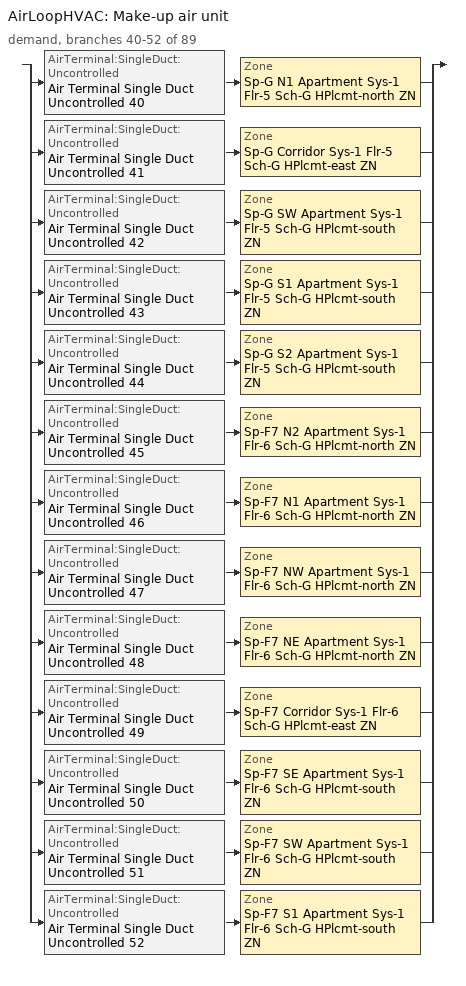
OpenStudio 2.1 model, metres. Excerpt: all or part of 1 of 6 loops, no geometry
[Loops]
AirLoopHVAC 'Make-up air unit'
 demand, branches 40-52 of 89: split
  | AirTerminal:SingleDuct:Uncontrolled 'Air Terminal Single Duct Uncontrolled 40' > Zone 'Sp-G N1 Apartment Sys-1 Flr-5 Sch-G HPlcmt-north ZN'
  | AirTerminal:SingleDuct:Uncontrolled 'Air Terminal Single Duct Uncontrolled 41' > Zone 'Sp-G Corridor Sys-1 Flr-5 Sch-G HPlcmt-east ZN'
  | AirTerminal:SingleDuct:Uncontrolled 'Air Terminal Single Duct Uncontrolled 42' > Zone 'Sp-G SW Apartment Sys-1 Flr-5 Sch-G HPlcmt-south ZN'
  | AirTerminal:SingleDuct:Uncontrolled 'Air Terminal Single Duct Uncontrolled 43' > Zone 'Sp-G S1 Apartment Sys-1 Flr-5 Sch-G HPlcmt-south ZN'
  | AirTerminal:SingleDuct:Uncontrolled 'Air Terminal Single Duct Uncontrolled 44' > Zone 'Sp-G S2 Apartment Sys-1 Flr-5 Sch-G HPlcmt-south ZN'
  | AirTerminal:SingleDuct:Uncontrolled 'Air Terminal Single Duct Uncontrolled 45' > Zone 'Sp-F7 N2 Apartment Sys-1 Flr-6 Sch-G HPlcmt-north ZN'
  | AirTerminal:SingleDuct:Uncontrolled 'Air Terminal Single Duct Uncontrolled 46' > Zone 'Sp-F7 N1 Apartment Sys-1 Flr-6 Sch-G HPlcmt-north ZN'
  | AirTerminal:SingleDuct:Uncontrolled 'Air Terminal Single Duct Uncontrolled 47' > Zone 'Sp-F7 NW Apartment Sys-1 Flr-6 Sch-G HPlcmt-north ZN'
  | AirTerminal:SingleDuct:Uncontrolled 'Air Terminal Single Duct Uncontrolled 48' > Zone 'Sp-F7 NE Apartment Sys-1 Flr-6 Sch-G HPlcmt-north ZN'
  | AirTerminal:SingleDuct:Uncontrolled 'Air Terminal Single Duct Uncontrolled 49' > Zone 'Sp-F7 Corridor Sys-1 Flr-6 Sch-G HPlcmt-east ZN'
  | AirTerminal:SingleDuct:Uncontrolled 'Air Terminal Single Duct Uncontrolled 50' > Zone 'Sp-F7 SE Apartment Sys-1 Flr-6 Sch-G HPlcmt-south ZN'
  | AirTerminal:SingleDuct:Uncontrolled 'Air Terminal Single Duct Uncontrolled 51' > Zone 'Sp-F7 SW Apartment Sys-1 Flr-6 Sch-G HPlcmt-south ZN'
  | AirTerminal:SingleDuct:Uncontrolled 'Air Terminal Single Duct Uncontrolled 52' > Zone 'Sp-F7 S1 Apartment Sys-1 Flr-6 Sch-G HPlcmt-south ZN'
[Sizing:Zone] Zone Cooling Design Supply Air Temperature Input Method=SupplyAirTemperature; Zone Cooling Design Supply Air Temperature {C}=13; Zone Cooling Design Supply Air Temperature Difference {deltaC}=11.11; Zone Heating Design Supply Air Temperature Input Method=SupplyAirTemperature; Zone Heating Design Supply Air Temperature {C}=43; Zone Heating Design Supply Air Temperature Difference {deltaC}=11.11; Zone Cooling Design Supply Air Humidity Ratio {kg-H2O/kg-air}=0.0085; Zone Heating Design Supply Air Humidity Ratio {kg-H2O/kg-air}=0.008; Zone Heating Sizing Factor=1.3; Zone Cooling Sizing Factor=1.1; Cooling Design Air Flow Method=DesignDay; Heating Design Air Flow Method=DesignDay; Account for Dedicated Outdoor Air System=No; Dedicated Outdoor Air System Control Strategy=NeutralSupplyAir; Dedicated Outdoor Air Low Setpoint Temperature for Design {C}=autosize; Dedicated Outdoor Air High Setpoint Temperature for Design {C}=autosize
Sp-G N1 Apartment Sys-1 Flr-5 Sch-G HPlcmt-north ZN; Sp-G Corridor Sys-1 Flr-5 Sch-G HPlcmt-east ZN; Sp-G SW Apartment Sys-1 Flr-5 Sch-G HPlcmt-south ZN; Sp-G S1 Apartment Sys-1 Flr-5 Sch-G HPlcmt-south ZN; Sp-G S2 Apartment Sys-1 Flr-5 Sch-G HPlcmt-south ZN; Sp-F7 N2 Apartment Sys-1 Flr-6 Sch-G HPlcmt-north ZN; Sp-F7 N1 Apartment Sys-1 Flr-6 Sch-G HPlcmt-north ZN; Sp-F7 NW Apartment Sys-1 Flr-6 Sch-G HPlcmt-north ZN; Sp-F7 NE Apartment Sys-1 Flr-6 Sch-G HPlcmt-north ZN; Sp-F7 Corridor Sys-1 Flr-6 Sch-G HPlcmt-east ZN; Sp-F7 SE Apartment Sys-1 Flr-6 Sch-G HPlcmt-south ZN; Sp-F7 SW Apartment Sys-1 Flr-6 Sch-G HPlcmt-south ZN; Sp-F7 S1 Apartment Sys-1 Flr-6 Sch-G HPlcmt-south ZN
[Zone equipment]
Sp-G N1 Apartment Sys-1 Flr-5 Sch-G HPlcmt-north ZN: Sp-G N1 Apartment Sys-1 Flr-5 Sch-G HPlcmt-north ZN PTAC, Zone HVAC Baseboard Convective Water 40, Air Terminal Single Duct Uncontrolled 40
Sp-G Corridor Sys-1 Flr-5 Sch-G HPlcmt-east ZN: Sp-G Corridor Sys-1 Flr-5 Sch-G HPlcmt-east ZN PTAC, Zone HVAC Baseboard Convective Water 41, Air Terminal Single Duct Uncontrolled 41
Sp-G SW Apartment Sys-1 Flr-5 Sch-G HPlcmt-south ZN: Sp-G SW Apartment Sys-1 Flr-5 Sch-G HPlcmt-south ZN PTAC, Zone HVAC Baseboard Convective Water 42, Air Terminal Single Duct Uncontrolled 42
Sp-G S1 Apartment Sys-1 Flr-5 Sch-G HPlcmt-south ZN: Sp-G S1 Apartment Sys-1 Flr-5 Sch-G HPlcmt-south ZN PTAC, Zone HVAC Baseboard Convective Water 43, Air Terminal Single Duct Uncontrolled 43
Sp-G S2 Apartment Sys-1 Flr-5 Sch-G HPlcmt-south ZN: Sp-G S2 Apartment Sys-1 Flr-5 Sch-G HPlcmt-south ZN PTAC, Zone HVAC Baseboard Convective Water 44, Air Terminal Single Duct Uncontrolled 44
Sp-F7 N2 Apartment Sys-1 Flr-6 Sch-G HPlcmt-north ZN: Sp-F7 N2 Apartment Sys-1 Flr-6 Sch-G HPlcmt-north ZN PTAC, Zone HVAC Baseboard Convective Water 45, Air Terminal Single Duct Uncontrolled 45
Sp-F7 N1 Apartment Sys-1 Flr-6 Sch-G HPlcmt-north ZN: Sp-F7 N1 Apartment Sys-1 Flr-6 Sch-G HPlcmt-north ZN PTAC, Zone HVAC Baseboard Convective Water 46, Air Terminal Single Duct Uncontrolled 46
Sp-F7 NW Apartment Sys-1 Flr-6 Sch-G HPlcmt-north ZN: Sp-F7 NW Apartment Sys-1 Flr-6 Sch-G HPlcmt-north ZN PTAC, Zone HVAC Baseboard Convective Water 47, Air Terminal Single Duct Uncontrolled 47
Sp-F7 NE Apartment Sys-1 Flr-6 Sch-G HPlcmt-north ZN: Sp-F7 NE Apartment Sys-1 Flr-6 Sch-G HPlcmt-north ZN PTAC, Zone HVAC Baseboard Convective Water 48, Air Terminal Single Duct Uncontrolled 48
Sp-F7 Corridor Sys-1 Flr-6 Sch-G HPlcmt-east ZN: Sp-F7 Corridor Sys-1 Flr-6 Sch-G HPlcmt-east ZN PTAC, Zone HVAC Baseboard Convective Water 49, Air Terminal Single Duct Uncontrolled 49
Sp-F7 SE Apartment Sys-1 Flr-6 Sch-G HPlcmt-south ZN: Sp-F7 SE Apartment Sys-1 Flr-6 Sch-G HPlcmt-south ZN PTAC, Zone HVAC Baseboard Convective Water 50, Air Terminal Single Duct Uncontrolled 50
Sp-F7 SW Apartment Sys-1 Flr-6 Sch-G HPlcmt-south ZN: Sp-F7 SW Apartment Sys-1 Flr-6 Sch-G HPlcmt-south ZN PTAC, Zone HVAC Baseboard Convective Water 51, Air Terminal Single Duct Uncontrolled 51
Sp-F7 S1 Apartment Sys-1 Flr-6 Sch-G HPlcmt-south ZN: Sp-F7 S1 Apartment Sys-1 Flr-6 Sch-G HPlcmt-south ZN PTAC, Zone HVAC Baseboard Convective Water 52, Air Terminal Single Duct Uncontrolled 52
[Fan:ConstantVolume] Availability Schedule=Always On Discrete; Fan Efficiency=0.39975; Pressure Rise {Pa}=640; Maximum Flow Rate {m3/s}=AutoSize; Motor Efficiency=0.615
Fan Constant Volume 41; Fan Constant Volume 42; Fan Constant Volume 43; Fan Constant Volume 44; Fan Constant Volume 45; Fan Constant Volume 46; Fan Constant Volume 47; Fan Constant Volume 48; Fan Constant Volume 49; Fan Constant Volume 50; Fan Constant Volume 51; Fan Constant Volume 52; Fan Constant Volume 53
[Coil:Cooling:DX:SingleSpeed] Availability Schedule=Always On Discrete; Rated Total Cooling Capacity {W}=autosize; Rated Sensible Heat Ratio=autosize; Rated Air Flow Rate {m3/s}=autosize; Rated Evaporator Fan Power Per Volume Flow Rate {W/(m3/s)}=773.3; Condenser Type=AirCooled; Evaporative Condenser Effectiveness=0; Evaporative Condenser Air Flow Rate {m3/s}=Autosize; Evaporative Condenser Pump Rated Power Consumption {W}=Autosize; Crankcase Heater Capacity {W}=0; Maximum Outdoor Dry-Bulb Temperature for Crankcase Heater Operation {C}=0; Basin Heater Capacity {W/K}=0; Basin Heater Setpoint Temperature {C}=10
Name | Rated COP {W/W} | Total Cooling Capacity Function of Temperature Curve | Total Cooling Capacity Function of Flow Fraction Curve | Energy Input Ratio Function of Temperature Curve | Energy Input Ratio Function of Flow Fraction Curve | Part Load Fraction Correlation Curve
Coil Cooling DX Single Speed 41 4kBtu/hr 11.0EER | 3.72472 | DXCOOL-NECB2011-REF-CAPFT 35 | DXCOOL-NECB2011-REF-CAPFFLOW 35 | DXCOOL-NECB2011-REF-COOLEIRFT 35 | DXCOOL-NECB2011-REF-COOLEIRFFLOW 35 | DXCOOL-NECB2011-REF-COOLPLFFPLR 35
Coil Cooling DX Single Speed 42 5kBtu/hr 11.0EER | 3.72574 | DXCOOL-NECB2011-REF-CAPFT 36 | DXCOOL-NECB2011-REF-CAPFFLOW 36 | DXCOOL-NECB2011-REF-COOLEIRFT 36 | DXCOOL-NECB2011-REF-COOLEIRFFLOW 36 | DXCOOL-NECB2011-REF-COOLPLFFPLR 36
Coil Cooling DX Single Speed 43 11kBtu/hr 10.1EER | 3.43923 | DXCOOL-NECB2011-REF-CAPFT 37 | DXCOOL-NECB2011-REF-CAPFFLOW 37 | DXCOOL-NECB2011-REF-COOLEIRFT 37 | DXCOOL-NECB2011-REF-COOLEIRFFLOW 37 | DXCOOL-NECB2011-REF-COOLPLFFPLR 37
Coil Cooling DX Single Speed 44 8kBtu/hr 10.8EER | 3.65768 | DXCOOL-NECB2011-REF-CAPFT 38 | DXCOOL-NECB2011-REF-CAPFFLOW 38 | DXCOOL-NECB2011-REF-COOLEIRFT 38 | DXCOOL-NECB2011-REF-COOLEIRFFLOW 38 | DXCOOL-NECB2011-REF-COOLPLFFPLR 38
Coil Cooling DX Single Speed 45 8kBtu/hr 10.8EER | 3.64161 | DXCOOL-NECB2011-REF-CAPFT 39 | DXCOOL-NECB2011-REF-CAPFFLOW 39 | DXCOOL-NECB2011-REF-COOLEIRFT 39 | DXCOOL-NECB2011-REF-COOLEIRFFLOW 39 | DXCOOL-NECB2011-REF-COOLPLFFPLR 39
Coil Cooling DX Single Speed 46 5kBtu/hr 11.0EER | 3.72555 | DXCOOL-NECB2011-REF-CAPFT 40 | DXCOOL-NECB2011-REF-CAPFFLOW 40 | DXCOOL-NECB2011-REF-COOLEIRFT 40 | DXCOOL-NECB2011-REF-COOLEIRFFLOW 40 | DXCOOL-NECB2011-REF-COOLPLFFPLR 40
Coil Cooling DX Single Speed 47 5kBtu/hr 11.0EER | 3.72553 | DXCOOL-NECB2011-REF-CAPFT 41 | DXCOOL-NECB2011-REF-CAPFFLOW 41 | DXCOOL-NECB2011-REF-COOLEIRFT 41 | DXCOOL-NECB2011-REF-COOLEIRFFLOW 41 | DXCOOL-NECB2011-REF-COOLPLFFPLR 41
Coil Cooling DX Single Speed 48 8kBtu/hr 10.8EER | 3.66007 | DXCOOL-NECB2011-REF-CAPFT 42 | DXCOOL-NECB2011-REF-CAPFFLOW 42 | DXCOOL-NECB2011-REF-COOLEIRFT 42 | DXCOOL-NECB2011-REF-COOLEIRFFLOW 42 | DXCOOL-NECB2011-REF-COOLPLFFPLR 42
Coil Cooling DX Single Speed 49 7kBtu/hr 10.9EER | 3.69522 | DXCOOL-NECB2011-REF-CAPFT 43 | DXCOOL-NECB2011-REF-CAPFFLOW 43 | DXCOOL-NECB2011-REF-COOLEIRFT 43 | DXCOOL-NECB2011-REF-COOLEIRFFLOW 43 | DXCOOL-NECB2011-REF-COOLPLFFPLR 43
Coil Cooling DX Single Speed 50 5kBtu/hr 11.0EER | 3.72516 | DXCOOL-NECB2011-REF-CAPFT 45 | DXCOOL-NECB2011-REF-CAPFFLOW 45 | DXCOOL-NECB2011-REF-COOLEIRFT 45 | DXCOOL-NECB2011-REF-COOLEIRFFLOW 45 | DXCOOL-NECB2011-REF-COOLPLFFPLR 45
Coil Cooling DX Single Speed 51 10kBtu/hr 10.4EER | 3.52632 | DXCOOL-NECB2011-REF-CAPFT 46 | DXCOOL-NECB2011-REF-CAPFFLOW 46 | DXCOOL-NECB2011-REF-COOLEIRFT 46 | DXCOOL-NECB2011-REF-COOLEIRFFLOW 46 | DXCOOL-NECB2011-REF-COOLPLFFPLR 46
Coil Cooling DX Single Speed 52 11kBtu/hr 10.2EER | 3.46324 | DXCOOL-NECB2011-REF-CAPFT 47 | DXCOOL-NECB2011-REF-CAPFFLOW 47 | DXCOOL-NECB2011-REF-COOLEIRFT 47 | DXCOOL-NECB2011-REF-COOLEIRFFLOW 47 | DXCOOL-NECB2011-REF-COOLPLFFPLR 47
Coil Cooling DX Single Speed 53 8kBtu/hr 10.9EER | 3.69022 | DXCOOL-NECB2011-REF-CAPFT 48 | DXCOOL-NECB2011-REF-CAPFFLOW 48 | DXCOOL-NECB2011-REF-COOLEIRFT 48 | DXCOOL-NECB2011-REF-COOLEIRFFLOW 48 | DXCOOL-NECB2011-REF-COOLPLFFPLR 48
[Coil:Heating:Electric] Availability Schedule=ON_OFF_ALWAYS_OFF
Coil Heating Electric 40; Coil Heating Electric 41; Coil Heating Electric 42; Coil Heating Electric 43; Coil Heating Electric 44; Coil Heating Electric 45; Coil Heating Electric 46; Coil Heating Electric 47; Coil Heating Electric 48; Coil Heating Electric 49; Coil Heating Electric 50; Coil Heating Electric 51; Coil Heating Electric 52
[ZoneHVAC:PackagedTerminalAirConditioner] Availability Schedule=Always On Discrete; Supply Air Flow Rate During Cooling Operation {m3/s}=Autosize; Supply Air Flow Rate During Heating Operation {m3/s}=Autosize; Supply Air Flow Rate When No Cooling or Heating is Needed {m3/s}=Autosize; Outdoor Air Flow Rate During Cooling Operation {m3/s}=Autosize; Outdoor Air Flow Rate During Heating Operation {m3/s}=Autosize; Outdoor Air Flow Rate When No Cooling or Heating is Needed {m3/s}=Autosize; Fan Placement=DrawThrough
Name | Supply Air Fan | Heating Coil | Cooling Coil
Sp-G N1 Apartment Sys-1 Flr-5 Sch-G HPlcmt-north ZN PTAC | Fan Constant Volume 41 | Coil Heating Electric 40 | Coil Cooling DX Single Speed 41 4kBtu/hr 11.0EER
Sp-G Corridor Sys-1 Flr-5 Sch-G HPlcmt-east ZN PTAC | Fan Constant Volume 42 | Coil Heating Electric 41 | Coil Cooling DX Single Speed 42 5kBtu/hr 11.0EER
Sp-G SW Apartment Sys-1 Flr-5 Sch-G HPlcmt-south ZN PTAC | Fan Constant Volume 43 | Coil Heating Electric 42 | Coil Cooling DX Single Speed 43 11kBtu/hr 10.1EER
Sp-G S1 Apartment Sys-1 Flr-5 Sch-G HPlcmt-south ZN PTAC | Fan Constant Volume 44 | Coil Heating Electric 43 | Coil Cooling DX Single Speed 44 8kBtu/hr 10.8EER
Sp-G S2 Apartment Sys-1 Flr-5 Sch-G HPlcmt-south ZN PTAC | Fan Constant Volume 45 | Coil Heating Electric 44 | Coil Cooling DX Single Speed 45 8kBtu/hr 10.8EER
Sp-F7 N2 Apartment Sys-1 Flr-6 Sch-G HPlcmt-north ZN PTAC | Fan Constant Volume 46 | Coil Heating Electric 45 | Coil Cooling DX Single Speed 46 5kBtu/hr 11.0EER
Sp-F7 N1 Apartment Sys-1 Flr-6 Sch-G HPlcmt-north ZN PTAC | Fan Constant Volume 47 | Coil Heating Electric 46 | Coil Cooling DX Single Speed 47 5kBtu/hr 11.0EER
Sp-F7 NW Apartment Sys-1 Flr-6 Sch-G HPlcmt-north ZN PTAC | Fan Constant Volume 48 | Coil Heating Electric 47 | Coil Cooling DX Single Speed 48 8kBtu/hr 10.8EER
Sp-F7 NE Apartment Sys-1 Flr-6 Sch-G HPlcmt-north ZN PTAC | Fan Constant Volume 49 | Coil Heating Electric 48 | Coil Cooling DX Single Speed 49 7kBtu/hr 10.9EER
Sp-F7 Corridor Sys-1 Flr-6 Sch-G HPlcmt-east ZN PTAC | Fan Constant Volume 50 | Coil Heating Electric 49 | Coil Cooling DX Single Speed 50 5kBtu/hr 11.0EER
Sp-F7 SE Apartment Sys-1 Flr-6 Sch-G HPlcmt-south ZN PTAC | Fan Constant Volume 51 | Coil Heating Electric 50 | Coil Cooling DX Single Speed 51 10kBtu/hr 10.4EER
Sp-F7 SW Apartment Sys-1 Flr-6 Sch-G HPlcmt-south ZN PTAC | Fan Constant Volume 52 | Coil Heating Electric 51 | Coil Cooling DX Single Speed 52 11kBtu/hr 10.2EER
Sp-F7 S1 Apartment Sys-1 Flr-6 Sch-G HPlcmt-south ZN PTAC | Fan Constant Volume 53 | Coil Heating Electric 52 | Coil Cooling DX Single Speed 53 8kBtu/hr 10.9EER
[AirTerminal:SingleDuct:Uncontrolled] Availability Schedule=Always On Discrete; Maximum Air Flow Rate {m3/s}=AutoSize
Air Terminal Single Duct Uncontrolled 40; Air Terminal Single Duct Uncontrolled 41; Air Terminal Single Duct Uncontrolled 42; Air Terminal Single Duct Uncontrolled 43; Air Terminal Single Duct Uncontrolled 44; Air Terminal Single Duct Uncontrolled 45; Air Terminal Single Duct Uncontrolled 46; Air Terminal Single Duct Uncontrolled 47; Air Terminal Single Duct Uncontrolled 48; Air Terminal Single Duct Uncontrolled 49; Air Terminal Single Duct Uncontrolled 50; Air Terminal Single Duct Uncontrolled 51; Air Terminal Single Duct Uncontrolled 52
[Schedule:Ruleset]
ON_OFF_ALWAYS_OFF: Default Day Schedule=Schedule Day 3
[Schedule:Day]
Schedule Day 3; wkdON_OFF_ALWAYS_OFF 1; satON_OFF_ALWAYS_OFF 1; sunON_OFF_ALWAYS_OFF 1: 1, 0, 0, 2, 0, 0, 3, 0, 0, 4, 0, 0, 5, 0, 0, 6, 0, 0, 7, 0, 0, 8, 0, 0, 9, 0, 0, 10, 0, 0, 11, 0, 0, 12, 0, 0, 13, 0, 0, 14, 0, 0, 15, 0, 0, 16, 0, 0, 17, 0, 0, 18, 0, 0, 19, 0, 0, 20, 0, 0, 21, 0, 0, 22, 0, 0, 23, 0, 0, 24, 0, 0
[Schedule:Rule] Schedule Ruleset=ON_OFF_ALWAYS_OFF; Date Specification Type=DateRange; Start Month=1; Start Day=1; End Month=12; End Day=31
Name | Rule Order | Day Schedule | Apply Sunday | Apply Monday | Apply Tuesday | Apply Wednesday | Apply Thursday | Apply Friday | Apply Saturday
wkdON_OFF_ALWAYS_OFF rule | 2 | wkdON_OFF_ALWAYS_OFF 1 | No | Yes | Yes | Yes | Yes | Yes | No
satON_OFF_ALWAYS_OFFrule | 1 | satON_OFF_ALWAYS_OFF 1 | No | No | No | No | No | No | Yes
sunON_OFF_ALWAYS_OFFrule | 0 | sunON_OFF_ALWAYS_OFF 1 | Yes | No | No | No | No | No | No
[Schedule:Constant]
Always On Discrete: Value=1
[Curve:Biquadratic] Minimum Value of x=13; Maximum Value of x=24; Minimum Value of y=24; Maximum Value of y=46
Name | Coefficient1 Constant | Coefficient2 x | Coefficient3 x**2 | Coefficient4 y | Coefficient5 y**2 | Coefficient6 x*y
DXCOOL-NECB2011-REF-CAPFT 35; DXCOOL-NECB2011-REF-CAPFT 36; DXCOOL-NECB2011-REF-CAPFT 37; DXCOOL-NECB2011-REF-CAPFT 38; DXCOOL-NECB2011-REF-CAPFT 39; DXCOOL-NECB2011-REF-CAPFT 40; DXCOOL-NECB2011-REF-CAPFT 41; DXCOOL-NECB2011-REF-CAPFT 42; DXCOOL-NECB2011-REF-CAPFT 43; DXCOOL-NECB2011-REF-CAPFT 45; DXCOOL-NECB2011-REF-CAPFT 46; DXCOOL-NECB2011-REF-CAPFT 47; DXCOOL-NECB2011-REF-CAPFT 48 | 0.867905 | 0.0142459 | 0.00055436 | -0.0075575 | 3.3e-05 | -0.0001918
DXCOOL-NECB2011-REF-COOLEIRFT 35; DXCOOL-NECB2011-REF-COOLEIRFT 36; DXCOOL-NECB2011-REF-COOLEIRFT 37; DXCOOL-NECB2011-REF-COOLEIRFT 38; DXCOOL-NECB2011-REF-COOLEIRFT 39; DXCOOL-NECB2011-REF-COOLEIRFT 40; DXCOOL-NECB2011-REF-COOLEIRFT 41; DXCOOL-NECB2011-REF-COOLEIRFT 42; DXCOOL-NECB2011-REF-COOLEIRFT 43; DXCOOL-NECB2011-REF-COOLEIRFT 45; DXCOOL-NECB2011-REF-COOLEIRFT 46; DXCOOL-NECB2011-REF-COOLEIRFT 47; DXCOOL-NECB2011-REF-COOLEIRFT 48 | 0.116936 | 0.0284933 | -0.0004112 | 0.0214108 | 0.00016103 | -0.0006791
[Curve:Quadratic] Coefficient1 Constant=1; Coefficient2 x=0; Coefficient3 x**2=0; Minimum Value of x=0; Maximum Value of x=1
DXCOOL-NECB2011-REF-CAPFFLOW 35; DXCOOL-NECB2011-REF-COOLEIRFFLOW 35; DXCOOL-NECB2011-REF-CAPFFLOW 36; DXCOOL-NECB2011-REF-COOLEIRFFLOW 36; DXCOOL-NECB2011-REF-CAPFFLOW 37; DXCOOL-NECB2011-REF-COOLEIRFFLOW 37; DXCOOL-NECB2011-REF-CAPFFLOW 38; DXCOOL-NECB2011-REF-COOLEIRFFLOW 38; DXCOOL-NECB2011-REF-CAPFFLOW 39; DXCOOL-NECB2011-REF-COOLEIRFFLOW 39; DXCOOL-NECB2011-REF-CAPFFLOW 40; DXCOOL-NECB2011-REF-COOLEIRFFLOW 40; DXCOOL-NECB2011-REF-CAPFFLOW 41; DXCOOL-NECB2011-REF-COOLEIRFFLOW 41; DXCOOL-NECB2011-REF-CAPFFLOW 42; DXCOOL-NECB2011-REF-COOLEIRFFLOW 42; DXCOOL-NECB2011-REF-CAPFFLOW 43; DXCOOL-NECB2011-REF-COOLEIRFFLOW 43; DXCOOL-NECB2011-REF-CAPFFLOW 45; DXCOOL-NECB2011-REF-COOLEIRFFLOW 45; DXCOOL-NECB2011-REF-CAPFFLOW 46; DXCOOL-NECB2011-REF-COOLEIRFFLOW 46; DXCOOL-NECB2011-REF-CAPFFLOW 47; DXCOOL-NECB2011-REF-COOLEIRFFLOW 47; DXCOOL-NECB2011-REF-CAPFFLOW 48; DXCOOL-NECB2011-REF-COOLEIRFFLOW 48
[Curve:Cubic] Coefficient1 Constant=0.0277; Coefficient2 x=4.9151; Coefficient3 x**2=-8.184; Coefficient4 x**3=4.2702; Minimum Value of x=0.7; Maximum Value of x=1
DXCOOL-NECB2011-REF-COOLPLFFPLR 35; DXCOOL-NECB2011-REF-COOLPLFFPLR 36; DXCOOL-NECB2011-REF-COOLPLFFPLR 37; DXCOOL-NECB2011-REF-COOLPLFFPLR 38; DXCOOL-NECB2011-REF-COOLPLFFPLR 39; DXCOOL-NECB2011-REF-COOLPLFFPLR 40; DXCOOL-NECB2011-REF-COOLPLFFPLR 41; DXCOOL-NECB2011-REF-COOLPLFFPLR 42; DXCOOL-NECB2011-REF-COOLPLFFPLR 43; DXCOOL-NECB2011-REF-COOLPLFFPLR 45; DXCOOL-NECB2011-REF-COOLPLFFPLR 46; DXCOOL-NECB2011-REF-COOLPLFFPLR 47; DXCOOL-NECB2011-REF-COOLPLFFPLR 48
